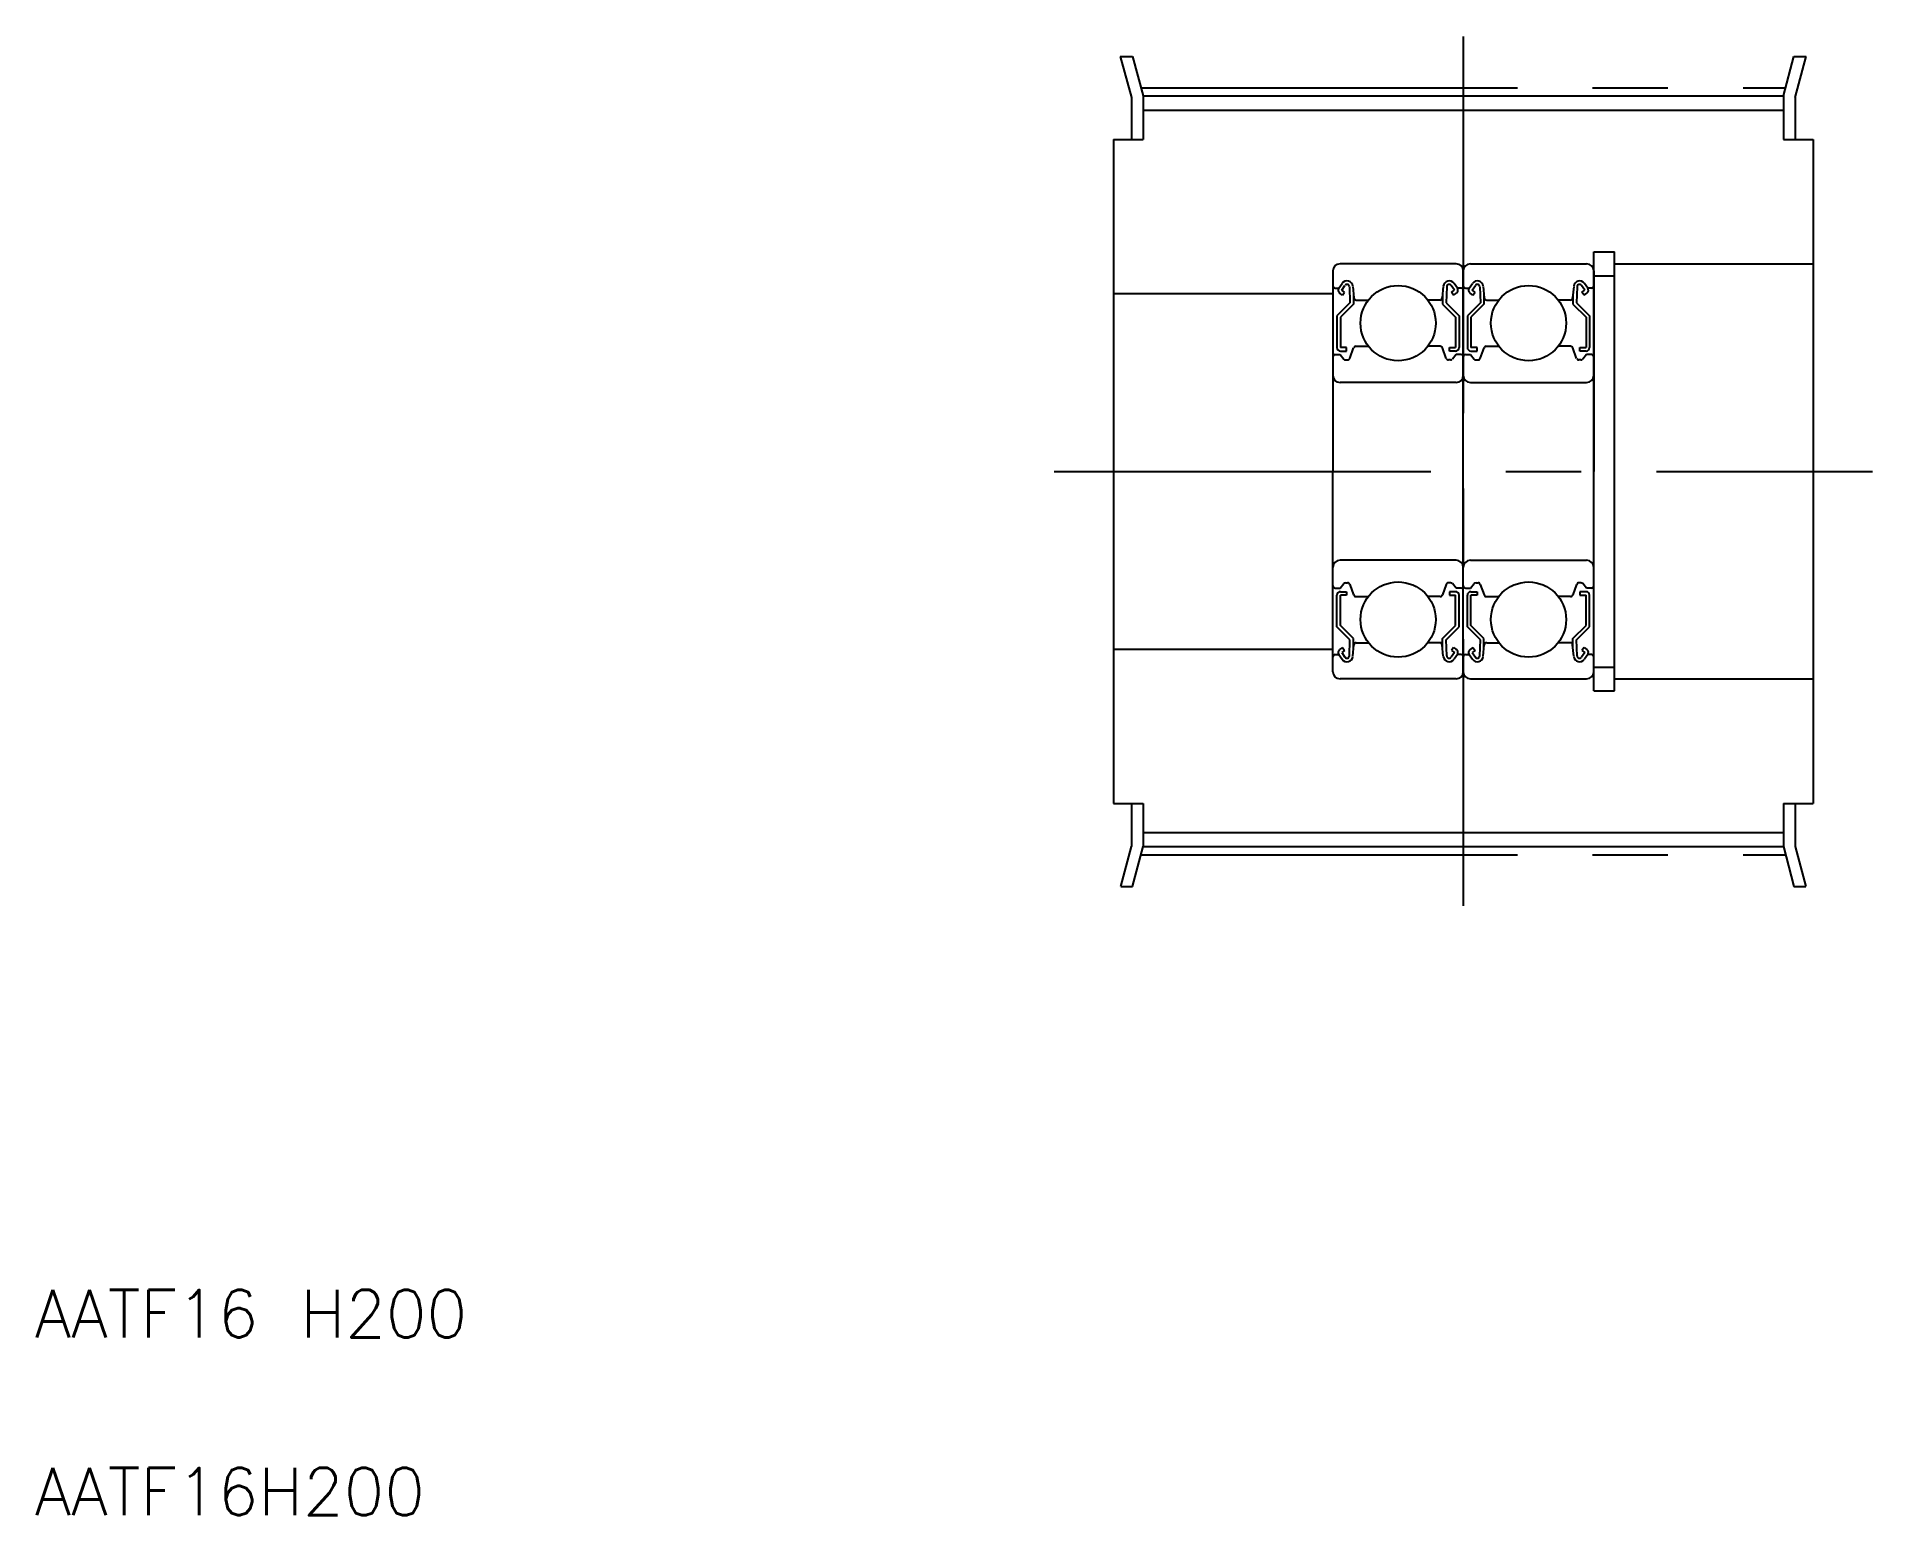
# Model space of a CAD drawing. Extents: x 10 to 165, y 10 to 135.
import ezdxf

# ---------------------------------------------------------------- set-up
doc = ezdxf.new("R2010")
doc.units = 0
doc.linetypes.add('CENTER', pattern=[50.8, 31.75, -6.35, 6.35, -6.35])
doc.layers.get('0').update_dxf_attribs({"linetype": 'CONTINUOUS'})
doc.layers.add('CENTER', color=1, linetype='CENTER')
doc.styles.get("Standard").update_dxf_attribs({"font": 'txt', "bigfont": 'BIGFONT'})

msp = doc.modelspace()

# ---------------------------------------------------------------- linework, layer by layer
at = {"color": 7, "linetype": 'CONTINUOUS'}
for p, q in [((101.56, 133.04), (102.5, 129.56)), ((101.56, 133.04), (102.6, 133.04)), ((101.82, 133.04), (101.82, 133.04)), ((102.08, 133.04), (102.08, 133.04)), ((102.6, 133.04), (103.5, 129.7)), ((157.5, 129.7), (158.39, 133.04)), ((158.39, 133.04), (159.43, 133.04)), ((158.5, 129.56), (159.43, 133.04)), ((102.5, 129.56), (102.5, 126.04)), ((103.5, 129.7), (157.5, 129.7)), ((103.5, 129.7), (103.5, 126.04)), ((157.5, 129.7), (157.5, 126.04)), ((158.5, 129.56), (158.5, 126.04)), ((103.5, 128.5), (157.5, 128.5)), ((101, 126.04), (101, 70.04)), ((101, 126.04), (103.5, 126.04)), ((157.5, 126.04), (160, 126.04)), ((160, 126.04), (160, 70.04)), ((141.5, 79.54), (141.5, 116.54)), ((141.5, 116.54), (143.25, 116.54)), ((143.25, 79.54), (143.25, 116.54)), ((119.5, 114.94), (119.5, 98.04)), ((129.9, 115.54), (120.1, 115.54)), ((130.5, 81.14), (130.5, 114.94)), ((130.5, 81.14), (130.5, 114.94)), ((131.1, 115.54), (140.9, 115.54)), ((141.5, 114.94), (141.5, 98.04)), ((141.5, 81.14), (141.5, 114.94)), ((143.25, 115.54), (160, 115.54)), ((101, 113.04), (119.5, 113.04)), ((119.7, 113.49), (120, 113.49)), ((120, 113.49), (120.27, 113.89)), ((120.31, 112.9), (120.07, 113.07)), ((120.24, 113.32), (120.52, 113.72)), ((120.49, 113.15), (120.24, 113.32)), ((120.31, 112.9), (120.49, 113.15)), ((120.89, 113.61), (120.94, 112.26)), ((121.18, 113.64), (121.27, 112.67)), ((128.81, 113.64), (128.72, 112.67)), ((129.1, 113.61), (129.05, 112.26)), ((129.75, 113.32), (129.47, 113.72)), ((129.5, 113.15), (129.75, 113.32)), ((129.68, 112.9), (129.5, 113.15)), ((129.68, 112.9), (129.92, 113.07)), ((130, 113.49), (129.72, 113.89)), ((130.3, 113.49), (130, 113.49)), ((130.7, 113.49), (131, 113.49)), ((131, 113.49), (131.27, 113.89)), ((131.31, 112.9), (131.07, 113.07)), ((131.24, 113.32), (131.52, 113.72)), ((131.49, 113.15), (131.24, 113.32)), ((131.31, 112.9), (131.49, 113.15)), ((131.89, 113.61), (131.94, 112.26)), ((132.18, 113.64), (132.27, 112.67)), ((139.81, 113.64), (139.72, 112.67)), ((140.1, 113.61), (140.05, 112.26)), ((140.75, 113.32), (140.47, 113.72)), ((140.5, 113.15), (140.75, 113.32)), ((140.68, 112.9), (140.5, 113.15)), ((140.68, 112.9), (140.92, 113.07)), ((141, 113.49), (140.72, 113.89)), ((141.3, 113.49), (141, 113.49)), ((141.5, 114.54), (143.25, 114.54)), ((120.94, 112.26), (119.84, 111.16)), ((121.24, 112.14), (120.14, 111.04)), ((121.24, 113.01), (121.24, 112.14)), ((121.47, 112.49), (122.49, 112.49)), ((128.52, 112.49), (127.5, 112.49)), ((128.75, 113.01), (128.75, 112.14)), ((128.75, 112.14), (129.85, 111.04)), ((129.05, 112.26), (130.15, 111.16)), ((131.94, 112.26), (130.84, 111.16)), ((132.24, 112.14), (131.14, 111.04)), ((132.24, 113.01), (132.24, 112.14)), ((132.47, 112.49), (133.49, 112.49)), ((139.52, 112.49), (138.5, 112.49)), ((139.75, 113.01), (139.75, 112.14)), ((139.75, 112.14), (140.85, 111.04)), ((140.05, 112.26), (141.15, 111.16)), ((119.84, 111.16), (119.84, 108.49)), ((120.14, 111.04), (120.14, 108.49)), ((129.85, 111.04), (129.85, 108.49)), ((130.15, 111.16), (130.15, 108.49)), ((130.84, 111.16), (130.84, 108.49)), ((131.14, 111.04), (131.14, 108.49)), ((140.85, 111.04), (140.85, 108.49)), ((141.15, 111.16), (141.15, 108.49)), ((120.66, 108.49), (120.14, 108.49)), ((120.66, 108.19), (120.66, 108.49)), ((120.93, 107.57), (121.25, 108.46)), ((121.44, 108.59), (122.49, 108.59)), ((128.55, 108.59), (127.5, 108.59)), ((129.06, 107.57), (128.74, 108.46)), ((129.33, 108.49), (129.85, 108.49)), ((129.33, 108.19), (129.33, 108.49)), ((131.66, 108.49), (131.14, 108.49)), ((131.66, 108.19), (131.66, 108.49)), ((131.93, 107.57), (132.25, 108.46)), ((132.44, 108.59), (133.49, 108.59)), ((139.55, 108.59), (138.5, 108.59)), ((140.06, 107.57), (139.74, 108.46)), ((140.33, 108.19), (140.33, 108.49)), ((140.33, 108.49), (140.85, 108.49)), ((119.7, 107.89), (120.1, 107.89)), ((120.1, 107.89), (120.41, 107.51)), ((120.14, 108.19), (120.66, 108.19)), ((120.57, 107.44), (120.74, 107.44)), ((129.42, 107.44), (129.25, 107.44)), ((129.85, 108.19), (129.33, 108.19)), ((129.9, 107.89), (129.58, 107.51)), ((130.3, 107.89), (129.9, 107.89)), ((130.7, 107.89), (131.1, 107.89)), ((131.1, 107.89), (131.41, 107.51)), ((131.14, 108.19), (131.66, 108.19)), ((131.57, 107.44), (131.74, 107.44)), ((140.42, 107.44), (140.25, 107.44)), ((140.85, 108.19), (140.33, 108.19)), ((140.9, 107.89), (140.58, 107.51)), ((141.3, 107.89), (140.9, 107.89)), ((129.9, 105.54), (120.1, 105.54)), ((131.1, 105.54), (140.9, 105.54)), ((119.5, 81.14), (119.5, 98.04)), ((130.5, 98.04), (130.5, 98.04)), ((130.5, 98.04), (130.5, 98.04)), ((141.5, 81.14), (141.5, 98.04)), ((129.9, 90.54), (120.1, 90.54)), ((131.1, 90.54), (140.9, 90.54)), ((120.1, 88.19), (120.41, 88.57)), ((120.57, 88.64), (120.74, 88.64)), ((120.93, 88.51), (121.25, 87.62)), ((129.06, 88.51), (128.74, 87.62)), ((129.42, 88.64), (129.25, 88.64)), ((129.9, 88.19), (129.58, 88.57)), ((130.5, 89.79), (130.5, 89.79)), ((130.5, 89.79), (130.5, 89.79)), ((131.1, 88.19), (131.41, 88.57)), ((131.57, 88.64), (131.74, 88.64)), ((131.93, 88.51), (132.25, 87.62)), ((140.06, 88.51), (139.74, 87.62)), ((140.42, 88.64), (140.25, 88.64)), ((140.9, 88.19), (140.58, 88.57)), ((119.7, 88.19), (120.1, 88.19)), ((119.84, 84.92), (119.84, 87.59)), ((120.14, 87.89), (120.66, 87.89)), ((120.14, 85.04), (120.14, 87.59)), ((120.66, 87.59), (120.14, 87.59)), ((120.66, 87.89), (120.66, 87.59)), ((121.44, 87.49), (122.49, 87.49)), ((128.55, 87.49), (127.5, 87.49)), ((129.85, 87.89), (129.33, 87.89)), ((129.33, 87.89), (129.33, 87.59)), ((129.33, 87.59), (129.85, 87.59)), ((129.85, 85.04), (129.85, 87.59)), ((130.3, 88.19), (129.9, 88.19)), ((130.15, 84.92), (130.15, 87.59)), ((130.7, 88.19), (131.1, 88.19)), ((130.84, 84.92), (130.84, 87.59)), ((131.14, 87.89), (131.66, 87.89)), ((131.66, 87.59), (131.14, 87.59)), ((131.14, 85.04), (131.14, 87.59)), ((131.66, 87.89), (131.66, 87.59)), ((132.44, 87.49), (133.49, 87.49)), ((139.55, 87.49), (138.5, 87.49)), ((140.85, 87.89), (140.33, 87.89)), ((140.33, 87.89), (140.33, 87.59)), ((140.33, 87.59), (140.85, 87.59)), ((140.85, 85.04), (140.85, 87.59)), ((141.3, 88.19), (140.9, 88.19)), ((141.15, 84.92), (141.15, 87.59)), ((120.94, 83.82), (119.84, 84.92)), ((121.24, 83.94), (120.14, 85.04)), ((120.89, 82.47), (120.94, 83.82)), ((121.24, 83.07), (121.24, 83.94)), ((128.75, 83.94), (129.85, 85.04)), ((128.75, 83.07), (128.75, 83.94)), ((129.05, 83.82), (130.15, 84.92)), ((129.1, 82.47), (129.05, 83.82)), ((131.94, 83.82), (130.84, 84.92)), ((132.24, 83.94), (131.14, 85.04)), ((131.89, 82.47), (131.94, 83.82)), ((132.24, 83.07), (132.24, 83.94)), ((139.75, 83.94), (140.85, 85.04)), ((139.75, 83.07), (139.75, 83.94)), ((140.05, 83.82), (141.15, 84.92)), ((140.1, 82.47), (140.05, 83.82)), ((101, 83.04), (119.5, 83.04)), ((119.7, 82.59), (120, 82.59)), ((120, 82.59), (120.27, 82.19)), ((120.31, 83.18), (120.07, 83.01)), ((120.49, 82.94), (120.24, 82.76)), ((120.24, 82.76), (120.52, 82.36)), ((120.31, 83.18), (120.49, 82.94)), ((121.18, 82.44), (121.27, 83.41)), ((121.47, 83.59), (122.49, 83.59)), ((128.52, 83.59), (127.5, 83.59)), ((128.81, 82.44), (128.72, 83.41)), ((129.75, 82.76), (129.47, 82.36)), ((129.68, 83.18), (129.5, 82.94)), ((129.5, 82.94), (129.75, 82.76)), ((129.68, 83.18), (129.92, 83.01)), ((130, 82.59), (129.72, 82.19)), ((130.3, 82.59), (130, 82.59)), ((130.7, 82.59), (131, 82.59)), ((131, 82.59), (131.27, 82.19)), ((131.31, 83.18), (131.07, 83.01)), ((131.49, 82.94), (131.24, 82.76)), ((131.24, 82.76), (131.52, 82.36)), ((131.31, 83.18), (131.49, 82.94)), ((132.18, 82.44), (132.27, 83.41)), ((132.47, 83.59), (133.49, 83.59)), ((139.52, 83.59), (138.5, 83.59)), ((139.81, 82.44), (139.72, 83.41)), ((140.75, 82.76), (140.47, 82.36)), ((140.68, 83.18), (140.5, 82.94)), ((140.5, 82.94), (140.75, 82.76)), ((140.68, 83.18), (140.92, 83.01)), ((141, 82.59), (140.72, 82.19)), ((141.3, 82.59), (141, 82.59)), ((129.9, 80.54), (120.1, 80.54)), ((131.1, 80.54), (140.9, 80.54)), ((141.5, 81.54), (143.25, 81.54)), ((143.25, 80.54), (160, 80.54)), ((141.5, 79.54), (143.25, 79.54)), ((101, 70.04), (103.5, 70.04)), ((102.5, 70.04), (102.5, 66.39)), ((103.5, 70.04), (103.5, 66.39)), ((157.5, 70.04), (157.5, 66.39)), ((157.5, 70.04), (160, 70.04)), ((158.5, 70.04), (158.5, 66.39)), ((103.5, 67.59), (157.5, 67.59)), ((101.6, 63.04), (102.5, 66.39)), ((102.6, 63.04), (103.5, 66.39)), ((103.5, 66.39), (157.5, 66.39)), ((157.5, 66.39), (158.39, 63.04)), ((158.5, 66.39), (159.39, 63.04)), ((101.6, 63.04), (102.6, 63.04)), ((158.39, 63.04), (159.39, 63.04))]:
    msp.add_line(p, q, dxfattribs=at)
for centre in [(125, 110.54), (136, 110.54), (125, 85.54), (136, 85.54)]:
    msp.add_circle(centre, 3.17, dxfattribs=at)
for centre, radius, start, end in [((120.1, 114.94), 0.6, 90, 180), ((129.9, 114.94), 0.6, 0, 90), ((131.1, 114.94), 0.6, 90, 180), ((140.9, 114.94), 0.6, 0, 90), ((119.7, 113.69), 0.2, 180, 270), ((120.24, 113.32), 0.3, 144.9356, 235.0377), ((120.68, 113.6), 0.5, 5.065, 144.9356), ((120.69, 113.61), 0.2, 2.1312, 144.9367), ((129.31, 113.6), 0.5, 35.0644, 174.935), ((129.3, 113.61), 0.2, 35.0633, 177.8688), ((129.75, 113.32), 0.3, 304.9623, 35.0644), ((130.3, 113.69), 0.2, 270, 0), ((130.7, 113.69), 0.2, 180, 270), ((131.24, 113.32), 0.3, 144.9356, 235.0377), ((131.68, 113.6), 0.5, 5.065, 144.9356), ((131.69, 113.61), 0.2, 2.1312, 144.9367), ((140.31, 113.6), 0.5, 35.0644, 174.935), ((140.3, 113.61), 0.2, 35.0633, 177.8688), ((140.75, 113.32), 0.3, 304.9623, 35.0644), ((141.3, 113.69), 0.2, 270, 0), ((121.47, 112.69), 0.2, 185.065, 270), ((128.52, 112.69), 0.2, 270, 354.935), ((132.47, 112.69), 0.2, 185.065, 270), ((139.52, 112.69), 0.2, 270, 354.935), ((120.14, 108.49), 0.3, 180, 270), ((121.44, 108.39), 0.2, 90, 159.9703), ((128.55, 108.39), 0.2, 20.0297, 90), ((129.85, 108.49), 0.3, 270, 0), ((131.14, 108.49), 0.3, 180, 270), ((132.44, 108.39), 0.2, 90, 159.9703), ((139.55, 108.39), 0.2, 20.0297, 90), ((140.85, 108.49), 0.3, 270, 0), ((119.7, 107.69), 0.2, 90, 180), ((120.57, 107.64), 0.2, 219.997, 270), ((120.74, 107.64), 0.2, 270, 339.9703), ((129.25, 107.64), 0.2, 200.0297, 270), ((129.42, 107.64), 0.2, 270, 320.003), ((130.3, 107.69), 0.2, 0, 90), ((130.7, 107.69), 0.2, 90, 180), ((131.57, 107.64), 0.2, 219.997, 270), ((131.74, 107.64), 0.2, 270, 339.9703), ((140.25, 107.64), 0.2, 200.0297, 270), ((140.42, 107.64), 0.2, 270, 320.003), ((141.3, 107.69), 0.2, 0, 90), ((120.1, 106.14), 0.6, 180, 270), ((129.9, 106.14), 0.6, 270, 0), ((131.1, 106.14), 0.6, 180, 270), ((140.9, 106.14), 0.6, 270, 0), ((120.1, 89.94), 0.6, 90, 180), ((129.9, 89.94), 0.6, 0, 90), ((131.1, 89.94), 0.6, 90, 180), ((140.9, 89.94), 0.6, 0, 90), ((119.7, 88.39), 0.2, 180, 270), ((120.57, 88.44), 0.2, 90, 140.003), ((120.74, 88.44), 0.2, 20.0297, 90), ((129.25, 88.44), 0.2, 90, 159.9703), ((129.42, 88.44), 0.2, 39.997, 90), ((130.3, 88.39), 0.2, 270, 0), ((130.7, 88.39), 0.2, 180, 270), ((131.57, 88.44), 0.2, 90, 140.003), ((131.74, 88.44), 0.2, 20.0297, 90), ((140.25, 88.44), 0.2, 90, 159.9703), ((140.42, 88.44), 0.2, 39.997, 90), ((141.3, 88.39), 0.2, 270, 0), ((120.14, 87.59), 0.3, 90, 180), ((121.44, 87.69), 0.2, 200.0297, 270), ((128.55, 87.69), 0.2, 270, 339.9703), ((129.85, 87.59), 0.3, 0, 90), ((131.14, 87.59), 0.3, 90, 180), ((132.44, 87.69), 0.2, 200.0297, 270), ((139.55, 87.69), 0.2, 270, 339.9703), ((140.85, 87.59), 0.3, 0, 90), ((119.7, 82.39), 0.2, 90, 180), ((120.24, 82.76), 0.3, 124.9623, 215.0644), ((120.68, 82.48), 0.5, 215.0644, 354.935), ((120.69, 82.48), 0.2, 215.0633, 357.8688), ((121.47, 83.39), 0.2, 90, 174.935), ((128.52, 83.39), 0.2, 5.065, 90), ((129.31, 82.48), 0.5, 185.065, 324.9356), ((129.3, 82.48), 0.2, 182.1312, 324.9367), ((129.75, 82.76), 0.3, 324.9356, 55.0377), ((130.3, 82.39), 0.2, 0, 90), ((130.7, 82.39), 0.2, 90, 180), ((131.24, 82.76), 0.3, 124.9623, 215.0644), ((131.68, 82.48), 0.5, 215.0644, 354.935), ((131.69, 82.48), 0.2, 215.0633, 357.8688), ((132.47, 83.39), 0.2, 90, 174.935), ((139.52, 83.39), 0.2, 5.065, 90), ((140.31, 82.48), 0.5, 185.065, 324.9356), ((140.3, 82.48), 0.2, 182.1312, 324.9367), ((140.75, 82.76), 0.3, 324.9356, 55.0377), ((141.3, 82.39), 0.2, 0, 90), ((120.1, 81.14), 0.6, 180, 270), ((129.9, 81.14), 0.6, 270, 0), ((131.1, 81.14), 0.6, 180, 270), ((140.9, 81.14), 0.6, 270, 0)]:
    msp.add_arc(centre, radius, start, end, dxfattribs=at)
at = {"layer": 'CENTER', "color": 1, "linetype": 'CENTER'}
for p, q in [((130.5, 134.7), (130.5, 61.39)), ((103.31, 130.38), (157.68, 130.38)), ((96, 98.04), (165, 98.04)), ((103.31, 65.7), (157.68, 65.7))]:
    msp.add_line(p, q, dxfattribs=at)

# ---------------------------------------------------------------- texts
at = {"color": 7, "linetype": 'CONTINUOUS'}
for s, p in [('AATF16 H200', (10, 25)), ('AATF16H200', (10, 10))]:
    msp.add_text(s, height=4, dxfattribs=at).set_placement(p)

doc.saveas('drawing.dxf')
